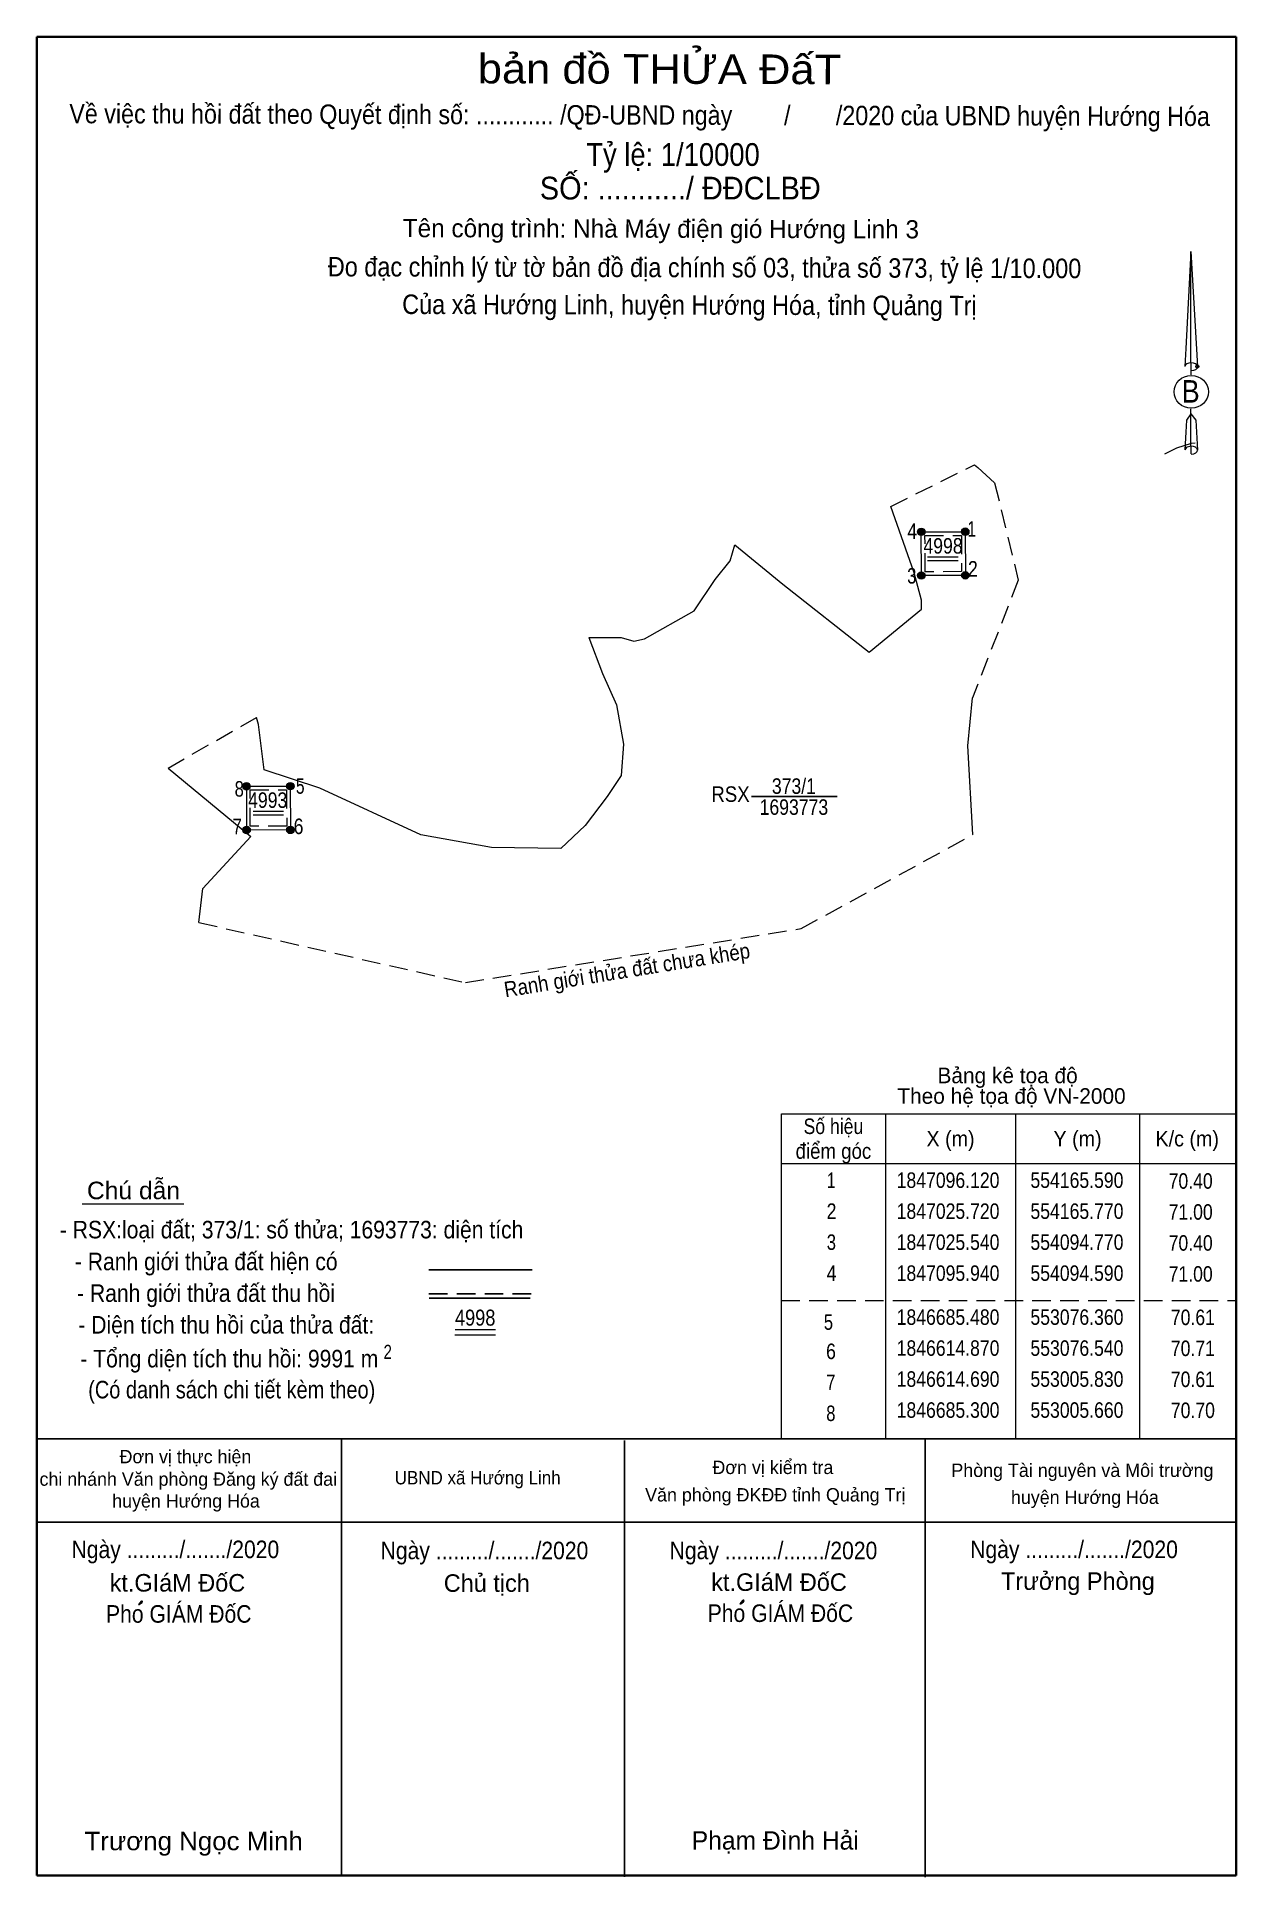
# Model space of a CAD drawing. Header units: metres. Extents: x 552667 to 554603, y 1844925 to 1847895.
import ezdxf
from ezdxf.enums import TextEntityAlignment as Align

# ---------------------------------------------------------------- set-up
doc = ezdxf.new("R2010")
doc.units = ezdxf.units.M
doc.header["$LTSCALE"] = 10
doc.header["$PDMODE"] = 32
doc.header["$PDSIZE"] = 5
doc.linetypes.add('MEDIUM_DASHED', pattern=[4.5, 3, -1.5])
doc.layers.add('10', color=7, linetype='Continuous', lineweight=13)
doc.layers.add('63', color=7, linetype='Continuous', lineweight=13)

msp = doc.modelspace()

# ---------------------------------------------------------------- hatches: boundary and pattern name
at = {"layer": '10'}
for points in [[(554100.59, 1847095.94, 1), (554088.59, 1847095.94, 1)], [(554171.59, 1847096.12, 1), (554159.59, 1847096.12, 1)], [(554100.77, 1847025.54, 1), (554088.77, 1847025.54, 1)], [(554171.77, 1847025.72, 1), (554159.77, 1847025.72, 1)], [(553011.66, 1846685.3, 1), (552999.66, 1846685.3, 1)], [(553082.36, 1846685.48, 1), (553070.36, 1846685.48, 1)], [(553011.83, 1846614.69, 1), (552999.83, 1846614.69, 1)], [(553082.54, 1846614.87, 1), (553070.54, 1846614.87, 1)], [(552837.05, 1845368.29), (552837.45, 1845368.69), (552837.65, 1845369.09), (552837.85, 1845369.89), (552837.45, 1845370.49), (552836.85, 1845370.69), (552836.15, 1845370.49), (552835.55, 1845370.09), (552831.15, 1845365.09), (552832.45, 1845365.09)], [(553807.85, 1845369.39), (553808.25, 1845369.69), (553808.45, 1845370.09), (553808.65, 1845370.89), (553808.25, 1845371.59), (553807.65, 1845371.89), (553807.05, 1845371.59), (553806.35, 1845371.09), (553801.95, 1845366.19), (553803.25, 1845366.19)]]:
    msp.add_hatch(color=256, dxfattribs=at).paths.add_polyline_path(points)

# ---------------------------------------------------------------- linework, layer by layer
at = {"layer": '10', "lineweight": 35}
for p, q in [((552667.25, 1847894.79), (554602.85, 1847894.79)), ((552667.25, 1844927.69), (552667.25, 1847894.79)), ((554602.85, 1847894.79), (554602.85, 1844927.69)), ((552667.25, 1844927.69), (554602.85, 1844927.69)), ((552667.25, 1844927.69), (554602.85, 1844927.69))]:
    msp.add_line(p, q, dxfattribs=at)
at = {"layer": '10'}
for p, q in [((554529.65, 1847548.09), (554540.25, 1847362.69)), ((554529.65, 1847548.09), (554540.25, 1847362.69)), ((554529.65, 1847548.09), (554540.25, 1847362.69)), ((554521.45, 1847391.69), (554520.05, 1847362.69)), ((554529.65, 1847368.99), (554529.65, 1847361.19)), ((554529.65, 1847361.19), (554529.65, 1847356.09)), ((554529.65, 1847356.09), (554529.65, 1847349.09)), ((554529.65, 1847356.09), (554529.65, 1847349.09)), ((554529.65, 1847356.09), (554529.65, 1847349.09)), ((554529.65, 1847286.29), (554529.65, 1847294.29)), ((554529.65, 1847286.29), (554529.65, 1847294.29)), ((554529.65, 1847286.29), (554529.65, 1847294.29)), ((554529.65, 1847286.29), (554537.95, 1847276.09)), ((554529.65, 1847286.29), (554537.95, 1847276.09)), ((554529.65, 1847286.29), (554537.95, 1847276.09)), ((554537.95, 1847276.09), (554540.25, 1847227.69)), ((554537.95, 1847276.09), (554540.25, 1847227.69)), ((554537.95, 1847276.09), (554540.25, 1847227.69)), ((554529.65, 1847233.89), (554529.65, 1847226.49)), ((554529.65, 1847226.49), (554529.65, 1847221.59)), ((554540.25, 1847227.69), (554540.25, 1847228.29)), ((554180.52, 1847204.07), (554185.78, 1847199.86)), ((554185.78, 1847199.86), (554213, 1847175)), ((554153.95, 1847055.15), (554104.92, 1847055.02)), ((554153.97, 1847049.15), (554104.94, 1847049.02)), ((553558, 1846925.34), (553610.36, 1846925.34)), ((553005.66, 1846685.3), (553076.36, 1846685.48)), ((553005.66, 1846685.3), (553005.83, 1846614.69)), ((553076.36, 1846685.48), (553076.54, 1846614.87)), ((553065.22, 1846644.69), (553016.19, 1846644.56)), ((553065.24, 1846638.69), (553016.21, 1846638.56)), ((553076.54, 1846614.87), (553005.83, 1846614.69)), ((552928.97, 1846465.34), (552935.27, 1846520.48)), ((552740.45, 1846011.69), (552904.65, 1846011.69)), ((553341.65, 1845800.09), (553407.25, 1845800.09)), ((553342.15, 1845808.49), (553407.65, 1845808.49))]:
    msp.add_line(p, q, dxfattribs=at)
at = {"layer": '10', "linetype": 'MEDIUM_DASHED'}
for p, q in [((554045.39, 1847137.04), (554180.52, 1847204.07)), ((552879.05, 1846714.78), (553021.85, 1846796.4))]:
    msp.add_line(p, q, dxfattribs=at)
at = {"layer": '10', "lineweight": 25}
for p, q in [((553820.85, 1846668.64), (553959.06, 1846668.64)), ((553299.75, 1845904.79), (553466.65, 1845904.79)), ((553300.45, 1845859.29), (553463.25, 1845859.29)), ((552667.25, 1845631.99), (554602.85, 1845631.99)), ((553158.75, 1844926.49), (553158.75, 1845630.99)), ((553615.45, 1844925.19), (553615.45, 1845629.69)), ((554100.65, 1844924.79), (554100.65, 1845631.99)), ((552667.25, 1845497.49), (554602.85, 1845497.49))]:
    msp.add_line(p, q, dxfattribs=at)
at = {"layer": '10', "linetype": 'MEDIUM_DASHED', "lineweight": 25}
msp.add_line((553300.05, 1845866.29), (553466.05, 1845866.29), dxfattribs=at)
at = {"layer": '10'}
for points in [[(554529.65, 1847368.99), (554529.65, 1847548.09), (554521.45, 1847391.69)], [(554529.65, 1847233.89), (554529.65, 1847286.29), (554522.85, 1847276.09), (554521.45, 1847256.69), (554520.05, 1847228.29)], [(554487.85, 1847221.99), (554507.25, 1847231.29), (554530.65, 1847238.89), (554536.85, 1847239.29)], [(553793.64, 1847075.07), (553871.45, 1847011.42), (554010.27, 1846901.8), (554094.86, 1846971.27), (554094.86, 1846985.38), (554082.93, 1847029.88), (554045.39, 1847137.04)], [(553728.18, 1846968.39), (553761.84, 1847018.92), (553786.16, 1847048.86), (553793.64, 1847075.07)], [(553610.36, 1846925.34), (553630.93, 1846919.73), (553647.76, 1846923.47), (553728.18, 1846968.39)], [(553558, 1846925.34), (553580.43, 1846867.33), (553602.88, 1846816.8), (553614.1, 1846753.16), (553610.36, 1846702.63), (553587.92, 1846668.95), (553552.38, 1846622.16), (553513.11, 1846584.73), (553400.9, 1846586.6), (553286.82, 1846607.18), (553124.11, 1846682.05), (553034.34, 1846711.99), (553024.99, 1846784.98), (553021.85, 1846796.4)], [(554178.05, 1846607.3), (554169.85, 1846750.63), (554177.12, 1846827.88)], [(552879.05, 1846714.78), (553012.64, 1846604.18), (552935.27, 1846520.48)]]:
    msp.add_lwpolyline(points, dxfattribs=at)
at = {"layer": '10', "linetype": 'MEDIUM_DASHED'}
for points in [[(554213, 1847175), (554251.22, 1847018), (554177.12, 1846827.88)], [(552928.97, 1846465.34), (553358.89, 1846368.49), (553900.88, 1846455.81), (554178.05, 1846607.3)]]:
    msp.add_lwpolyline(points, dxfattribs=at)
at = {"layer": '10'}
msp.add_lwpolyline([(554165.59, 1847096.12), (554165.77, 1847025.72), (554094.77, 1847025.54), (554094.59, 1847095.94)], close=True, dxfattribs=at)
msp.add_lwpolyline([(554165.59, 1847096.12), (554165.77, 1847025.72), (554094.77, 1847025.54), (554094.59, 1847095.94)], close=True, dxfattribs=at)
at = {"layer": '10', "linetype": 'MEDIUM_DASHED'}
for points in [[(554159.61, 1847090.1), (554159.75, 1847031.7), (554100.75, 1847031.56), (554100.61, 1847089.96)], [(553070.38, 1846679.46), (553070.52, 1846620.85), (553011.82, 1846620.71), (553011.67, 1846679.32)], [(552837.05, 1845368.29), (552837.45, 1845368.69), (552837.65, 1845369.09), (552837.85, 1845369.89), (552837.45, 1845370.49), (552836.85, 1845370.69), (552836.15, 1845370.49), (552835.55, 1845370.09), (552831.15, 1845365.09), (552832.45, 1845365.09)], [(553807.85, 1845369.39), (553808.25, 1845369.69), (553808.45, 1845370.09), (553808.65, 1845370.89), (553808.25, 1845371.59), (553807.65, 1845371.89), (553807.05, 1845371.59), (553806.35, 1845371.09), (553801.95, 1845366.19), (553803.25, 1845366.19)]]:
    msp.add_lwpolyline(points, close=True, dxfattribs=at)
at = {"layer": '10'}
for centre in [(554094.59, 1847095.94), (554165.59, 1847096.12), (554094.77, 1847025.54), (554165.77, 1847025.72), (553005.66, 1846685.3), (553076.36, 1846685.48), (553005.83, 1846614.69), (553076.54, 1846614.87)]:
    msp.add_circle(centre, 6, dxfattribs=at)
msp.add_ellipse((554530.28, 1847321.87), major_axis=(27.73, 0), ratio=0.952727, dxfattribs=at)
for centre, start_param, end_param in [((554530.29, 1847362.57), 1.5707963, 3.074452), ((554530.29, 1847362.57), 0.0671406, 1.5707963), ((554530.29, 1847362.57), 4.712389, 6.2831853), ((554530.29, 1847227.74), 2.4910694, 3.0742784), ((554530.29, 1847227.74), 1.5707963, 2.4910694), ((554530.29, 1847227.74), 0.0671406, 1.5707963), ((554530.29, 1847227.74), 4.712389, 6.2831853)]:
    msp.add_ellipse(centre, major_axis=(10.16, 0), ratio=0.614131, start_param=start_param, end_param=end_param, dxfattribs=at)
msp.add_point((554540.25, 1847362.69), dxfattribs=at)
at = {"layer": '63'}
for p, q in [((554036.85, 1846156.62), (554036.85, 1845855.66)), ((554246.85, 1846156.62), (554246.85, 1845855.66)), ((554446.85, 1846156.62), (554446.85, 1845855.66)), ((553868.85, 1846076.62), (554602.85, 1846076.62)), ((553868.85, 1845631.99), (553868.85, 1845855.66)), ((554036.85, 1845855.66), (554036.85, 1845631.99)), ((554246.85, 1845855.66), (554246.85, 1845631.99)), ((554446.85, 1845855.66), (554446.85, 1845631.99)), ((554602.85, 1845855.66), (554602.85, 1845631.99)), ((553868.85, 1845631.99), (554602.85, 1845631.99))]:
    msp.add_line(p, q, dxfattribs=at)
at = {"layer": '63', "linetype": 'MEDIUM_DASHED'}
msp.add_line((553868.85, 1845855.66), (554602.85, 1845855.66), dxfattribs=at)
at = {"layer": '63'}
msp.add_lwpolyline([(553868.85, 1845855.66), (553868.85, 1846156.62), (554602.85, 1846156.62), (554602.85, 1845855.66)], dxfattribs=at)

# ---------------------------------------------------------------- texts
at = {"layer": '10'}
for s, height, width, p in [('bản đồ THỬA ĐấT', 47.7, 1.1, (553378.85, 1847819.69)), ('Về việc thu hồi đất theo Quyết định số: ............ /QĐ-UBND ngày        /       /2020 của UBND huyện Hướng Hóa', 31.24, 0.9, (552719.65, 1847755.29)), ('Đo đạc chỉnh lý từ tờ bản đồ địa chính số 03, thửa số 373, tỷ lệ 1/10.000', 31.45, 0.9, (553136.85, 1847508.19)), ('Của xã Hướng Linh, huyện Hướng Hóa, tỉnh Quảng Trị', 31.45, 0.9, (553256.85, 1847447.49))]:
    msp.add_text(s, height=height, rotation=359.862, dxfattribs=dict(at, width=width)).set_placement(p)
for s, width, p in [('Tỷ lệ: 1/10000', 0.9, (553554.05, 1847686.49)), ('SỐ: .........../ ĐĐCLBĐ', 0.95, (553479.05, 1847632.29))]:
    msp.add_text(s, height=36.7, dxfattribs=dict(at, width=width)).set_placement(p)
msp.add_text('Tên công trình: Nhà Máy điện gió Hướng Linh 3', height=29.35, rotation=359.862, dxfattribs=at).set_placement((553257.85, 1847571.49))
for s, height, width, p in [('B', 36.29, 0.9, (554529.36, 1847304.49)), ('4998', 25, 0.85, (554129.74, 1847060.78)), ('373/1', 25, 0.85, (553889.08, 1846673.08)), ('4993', 25, 0.85, (553039.88, 1846650.47)), ('1693773', 25, 0.85, (553889.07, 1846639.2)), ('Chú dẫn', 28.31, 1.05, (552823.3, 1846018.89)), ('- RSX:loại đất; 373/1: số thửa; 1693773: diện tích', 28.3, 0.9, (553078.45, 1845955.69)), ('- Ranh giới thửa đất hiện có', 28.31, 0.9, (552940.68, 1845904.29)), ('- Ranh giới thửa đất thu hồi', 28.31, 0.9, (552940.35, 1845853.19)), ('- Diện tích thu hồi của thửa đất:', 28.31, 0.9, (552972.98, 1845802.09)), ('4998', 25.8, 0.85, (553374.71, 1845814.89)), ('- Tổng diện tích thu hồi: 9991 m', 28.3, 0.9, (552977.92, 1845747.49)), ('2', 22.65, 0.8, (553233.58, 1845761.29)), ('(Có danh sách chi tiết kèm theo)', 28.31, 0.85, (552981.84, 1845697.49)), ('UBND xã Hướng Linh', 21.57, 0.95, (553378.74, 1845558.69)), ('Ngày ........./......./2020', 28.31, 0.9, (552890.86, 1845439.69)), ('Ngày ........./......./2020', 28.31, 0.9, (554341.17, 1845439.69)), ('Ngày ........./......./2020', 28.31, 0.9, (553389.67, 1845437.89)), ('Ngày ........./......./2020', 28.31, 0.9, (553856.07, 1845437.89)), ('Pho GIÁM ĐốC', 28.31, 0.9, (552896.36, 1845335.49)), ('Pho GIÁM ĐốC', 28.31, 0.9, (553867.36, 1845336.69)), ('Trương Ngọc Minh', 29.74, 1.05, (552920.39, 1844968.29))]:
    msp.add_text(s, height=height, dxfattribs=dict(at, width=width)).set_placement(p, align=Align.CENTER)
for s, width, p in [(' 4', 0.85, (554087.9, 1847084.58)), (' 1', 0.75, (554182.98, 1847088.1)), (' 2', 0.85, (554185.83, 1847023.72)), (' 3', 0.8, (554086.74, 1847012.4)), (' 8', 0.8, (553001.37, 1846668.6)), ('5', 0.75, (553099.32, 1846673.23)), ('RSX', 0.9, (553817.65, 1846660.16)), (' 7', 0.8, (552998.09, 1846607.96)), (' 6', 0.85, (553097.54, 1846608.18))]:
    msp.add_text(s, height=25, dxfattribs=dict(at, width=width)).set_placement(p, align=Align.RIGHT)
at = {"layer": '10', "width": 0.9}
msp.add_text('Ranh giới thửa đất chưa khép', height=25, rotation=9.152, dxfattribs=at).set_placement((553621.67, 1846376.46), align=Align.CENTER)
at = {"layer": '10'}
for s, height, p in [('Bảng kê tọa độ', 25.16, (554233.95, 1846206.08)), ('Theo hệ tọa độ VN-2000', 25.16, (554240.21, 1846172.88)), ('Đơn vị thực hiện', 21.53, (552907.13, 1845592.79)), ('Đơn vị kiểm tra', 21.56, (553855.17, 1845575.39)), ('Phòng Tài nguyên và Môi trường', 21.57, (554354.67, 1845570.69)), ('chi nhánh Văn phòng Đăng ký đất đai', 21.53, (552911.73, 1845556.49)), ('huyện Hướng Hóa', 21.53, (552908.06, 1845521.29)), ('Văn phòng ĐKĐĐ tỉnh Quảng Trị', 21.57, (553859.01, 1845531.09)), ('huyện Hướng Hóa', 21.57, (554358.65, 1845527.09)), ('kt.GIáM ĐốC', 28.31, (552894.15, 1845385.69)), ('Chủ tịch', 28.31, (553393.47, 1845385.29)), ('kt.GIáM ĐốC', 28.31, (553865.05, 1845386.79)), ('Trưởng Phòng', 28.32, (554347.39, 1845388.49)), ('Phạm Đình Hải', 29.74, (553859.01, 1844969.29))]:
    msp.add_text(s, height=height, dxfattribs=at).set_placement(p, align=Align.CENTER)
at = {"layer": '63'}
for s, width, p in [('Số hiệu', 0.85, (553952.85, 1846124.12)), ('X (m)', 0.95, (554141.85, 1846104.12)), ('Y (m)', 0.95, (554346.84, 1846104.12)), ('K/c (m)', 0.95, (554523.85, 1846104.12)), ('điểm góc', 0.9, (553952.85, 1846084.12)), (' 1', 0.75, (553945.85, 1846037.12)), ('1847096.120', 0.85, (554137.85, 1846037.12)), ('554165.590', 0.85, (554345.85, 1846037.12)), (' 2', 0.85, (553945.85, 1845987.12)), ('1847025.720', 0.85, (554137.85, 1845987.12)), ('554165.770', 0.85, (554345.85, 1845987.12)), (' 3', 0.8, (553945.84, 1845937.12)), ('1847025.540', 0.85, (554137.85, 1845937.12)), ('554094.770', 0.85, (554345.85, 1845937.12)), (' 4', 0.85, (553945.85, 1845887.12)), ('1847095.940', 0.85, (554137.85, 1845887.12)), ('554094.590', 0.85, (554345.85, 1845887.12)), ('5 ', 0.8, (553948.52, 1845808.14)), ('1846685.480', 0.85, (554137.85, 1845816.16)), ('553076.360', 0.85, (554345.85, 1845816.16)), (' 6', 0.85, (553944.96, 1845760.91)), ('1846614.870', 0.85, (554137.85, 1845766.16)), ('553076.540', 0.85, (554345.85, 1845766.16)), ('1846614.690', 0.85, (554137.85, 1845716.16)), ('553005.830', 0.85, (554345.85, 1845716.16)), (' 7', 0.8, (553944.96, 1845710.91)), (' 8', 0.8, (553944.96, 1845660.91)), ('1846685.300', 0.85, (554137.85, 1845666.16)), ('553005.660', 0.85, (554345.85, 1845666.16))]:
    msp.add_text(s, height=25, dxfattribs=dict(at, width=width)).set_placement(p, align=Align.CENTER)
at = {"layer": '63', "width": 0.85}
for s, p in [('70.40', (554564.95, 1846035.83)), ('71.00', (554564.95, 1845985.83)), ('70.40', (554564.95, 1845935.83)), ('71.00', (554564.95, 1845885.83)), ('70.61', (554568.52, 1845815.77)), ('70.71', (554568.52, 1845765.77)), ('70.61', (554568.52, 1845715.77)), ('70.70', (554568.52, 1845665.77))]:
    msp.add_text(s, height=25, dxfattribs=at).set_placement(p, align=Align.RIGHT)

doc.saveas('drawing.dxf')
